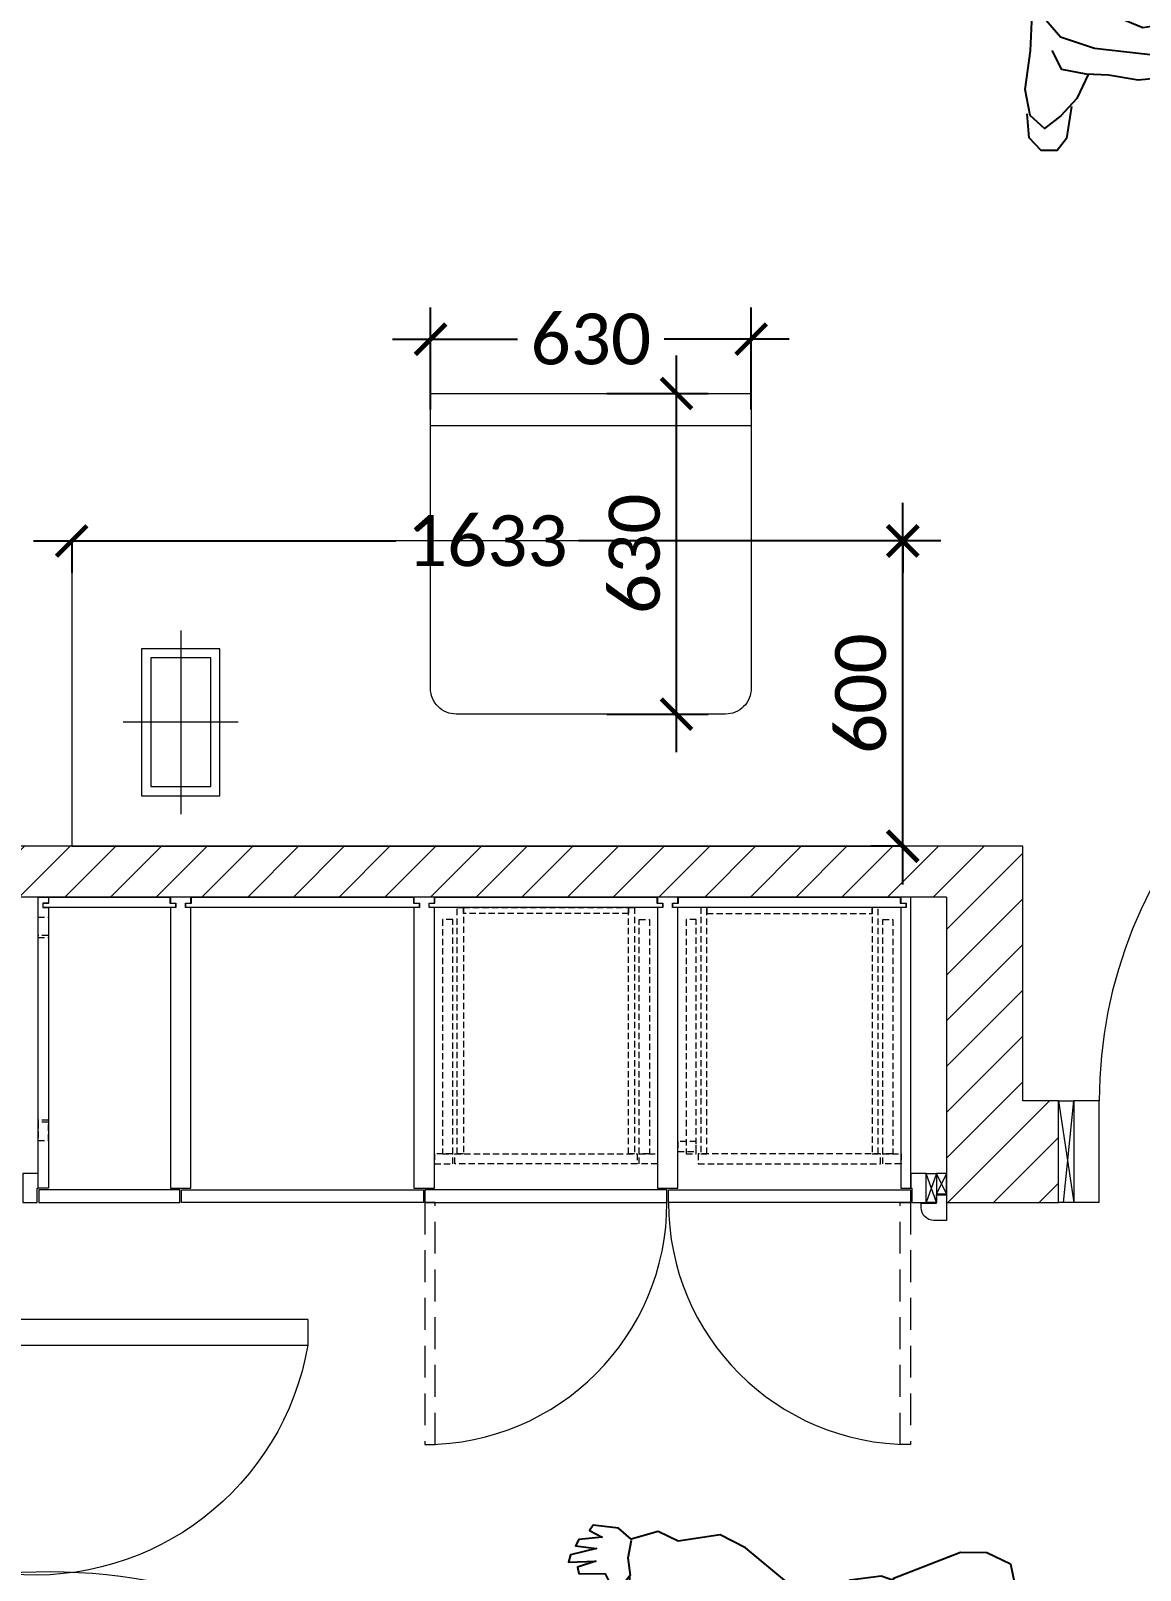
# Model space of a CAD drawing. Header units: millimetres. Extents: x -18512 to 101824, y -95768 to 52898.
# Drawn here: x 12374 to 14554, y -56580 to -53555 of the extents above; entities that cross this region are included whole.
import ezdxf

# ---------------------------------------------------------------- set-up
doc = ezdxf.new("R2010")
doc.units = ezdxf.units.MM
doc.header["$LTSCALE"] = 25
doc.header["$PDMODE"] = 3
doc.linetypes.add('( Dashed )', pattern=[0.75, 0.5, -0.25])
doc.linetypes.add('DASHED', pattern=[0.75, 0.5, -0.25])
doc.layers.get('0').update_dxf_attribs({"color": 254, "lineweight": 0})
doc.layers.get('Defpoints').update_dxf_attribs({"lineweight": 0})
for name, color, linetype, lineweight in [('_FW_FUR_FIXED', 62, 'Continuous', 0), ('_FW_FUR_LOOSE', 132, 'Continuous', 0), ('A-DOOR', 31, 'Continuous', 18), ('Archi-frame', 253, 'Continuous', 9), ('I-WALL', 2, 'Continuous', 9)]:
    doc.layers.add(name, color=color, linetype=linetype, lineweight=lineweight)
doc.layers.add('AR WALL HATCH', color=8, linetype='Continuous')
doc.layers.add('WD-PEOPLE', color=8, linetype='Continuous')
doc.styles.add('FW_Calibri', font='calibri.ttf')
doc.dimstyles.new('1-50', dxfattribs={"dimscale": 50, "dimtxt": 2, "dimasz": 1.2, "dimexe": 1.25, "dimexo": 0.625, "dimtad": 1, "dimdec": 0, "dimtxsty": 'FW_Calibri', "dimblk": 'ARCHTICK', "dimcen": 2.5, "dimdle": 1.5, "dimadec": 0, "dimazin": 0, "dimtfac": 1, "dimtdec": 0, "dimtmove": 0, "dimatfit": 3, "dimfxl": 6, "dimfxlon": 1, "dimarcsym": 0})

# ---------------------------------------------------------------- blocks, each defined once
blk = doc.blocks.new('A$C777636C6')
for points in [[(0.2125, 0.6175), (0.2142, 0.6672), (0.2039, 0.6878), (0.1799, 0.693), (0.1577, 0.6775), (0.1474, 0.6415)], [(0.3599, 0.3036), (0.4062, 0.3122), (0.4524, 0.3431), (0.5159, 0.3945), (0.5433, 0.4288), (0.5467, 0.494), (0.5673, 0.5214), (0.5638, 0.5643), (0.5844, 0.5798), (0.5964, 0.6175), (0.5896, 0.6244), (0.5758, 0.6072), (0.5793, 0.6432), (0.5707, 0.6501), (0.5604, 0.6192), (0.5587, 0.6604), (0.5484, 0.6655), (0.5416, 0.6244), (0.5381, 0.6535), (0.5279, 0.6535), (0.5193, 0.6141), (0.5073, 0.6106), (0.4953, 0.6244), (0.485, 0.6209), (0.4884, 0.6021), (0.509, 0.578), (0.485, 0.5832), (0.4679, 0.5712), (0.4524, 0.5437), (0.4336, 0.5232), (0.389, 0.5146), (0.3291, 0.5146), (0.2297, 0.5232), (0.1748, 0.5163), (0.1097, 0.4648), (0.048, 0.3894), (0.0514, 0.4031), (0.0137, 0.3911), (0, 0.3413), (0.0171, 0.2642), (0.0308, 0.2041), (0.0137, 0.1578), (0.0051, 0.1149), (0.0171, 0.1046), (0.0223, 0.1269), (0.0257, 0.0909), (0.0377, 0.0875), (0.0394, 0.0995), (0.0428, 0.0738), (0.0566, 0.0703), (0.0617, 0.0926), (0.0668, 0.0686), (0.0771, 0.0686), (0.0857, 0.1441), (0.096, 0.1338), (0.1131, 0.1132), (0.1251, 0.1218), (0.1097, 0.1647), (0.0805, 0.1938), (0.0823, 0.2127), (0.0908, 0.271), (0.1388, 0.271), (0.1988, 0.2607), (0.2683, 0.2547)], [(0.2279, 0.5643), (0.2177, 0.6038), (0.1988, 0.6347), (0.1782, 0.6587), (0.1525, 0.6432), (0.1371, 0.6055), (0.1337, 0.5455), (0.1234, 0.4786)], [(0.509, 0.5763), (0.5364, 0.5746), (0.5621, 0.5643)], [(0.3736, 0.518), (0.3513, 0.5437), (0.3051, 0.5575), (0.2588, 0.5592), (0.2245, 0.5643), (0.1868, 0.5643), (0.1662, 0.5386)], [(0.36, 0.3268), (0.3445, 0.3053), (0.3291, 0.3036), (0.3205, 0.3122), (0.3188, 0.3322), (0.3153, 0.3036), (0.3068, 0.2847), (0.2913, 0.2796), (0.2725, 0.2847), (0.2451, 0.2933), (0.2211, 0.3036), (0.2108, 0.3225)], [(0.0925, 0.271), (0.0634, 0.2779), (0.0411, 0.3139)], [(0.3018, 0.2471), (0.3085, 0.2453), (0.3256, 0.2075), (0.3445, 0.1647), (0.365, 0.1424), (0.3805, 0.1286), (0.401, 0.1372), (0.413, 0.1664), (0.4319, 0.199), (0.4353, 0.247), (0.4302, 0.2624), (0.4319, 0.2779), (0.4387, 0.331)], [(0.0291, 0.2093), (0.0463, 0.1955), (0.0754, 0.1938)], [(0.425, 0.1818), (0.4439, 0.072), (0.4353, 0.0326), (0.4113, 0), (0.3805, 0), (0.365, 0.0292), (0.3599, 0.0635), (0.3616, 0.1012), (0.3548, 0.1458)]]:
    blk.add_lwpolyline(points)
blk.add_lwpolyline([(0.2879, 0.2412), (0.297, 0.2498), (0.3021, 0.2659), (0.3399, 0.2819), (0.3616, 0.3225), (0.3702, 0.3671), (0.3702, 0.4082), (0.3472, 0.4592), (0.2964, 0.4775), (0.2343, 0.4654), (0.212, 0.4328), (0.2039, 0.3739), (0.2108, 0.3087), (0.2285, 0.2756), (0.2576, 0.2688), (0.2684, 0.2648), (0.2765, 0.2476)], close=True)
blk = doc.blocks.new('B  Naga_Double Flush 330 - NAGA- ENtrance Door _WD01_-8680316-GROUND FLOOR PLAN')
at = {"layer": 'A-DOOR', "lineweight": 18}
for p, q in [((-1054, 1370), (-1003, 1370)), ((-1054, 170), (-1054, 1370)), ((-1003, 170), (-1003, 1370)), ((546, 770), (496, 770)), ((496, 170), (496, 770)), ((546, 770), (546, 170)), ((-1104, 170), (-1054, 170)), ((-1054, 170), (-1104, 170)), ((-1054, 170), (-1003, 170)), ((546, 170), (596, 170)), ((546, 170), (596, 170)), ((-1054, -170), (-1104, -170)), ((-1104, -170), (-1054, -170)), ((596, -170), (546, -170)), ((596, -170), (546, -170))]:
    blk.add_line(p, q, dxfattribs=at)
at = {"layer": 'A-DOOR'}
for p, q in [((-1054, 170), (-1054, -170)), ((546, -170), (546, 170))]:
    blk.add_line(p, q, dxfattribs=at)
for centre, radius, start, end in [((-1059.8, 260.1), 1110.7, 355.8668, 87.0699), ((589.1, 232.9), 545.2, 99.8293, 185.0145)]:
    blk.add_arc(centre, radius, start, end, dxfattribs=at)
blk = doc.blocks.new('E  Naga_Single-Panel2 - NAGA-Bedroom Door _WD05_-8650197-GROUND FLOOR PLAN')
at = {"layer": 'A-DOOR', "lineweight": 18}
for p, q in [((450, 1000.2), (399, 1000.2)), ((399, 1000.2), (399, 100)), ((450, 100), (450, 1000.2)), ((-450, 100), (-500, 100)), ((-450, -100), (-450, 100)), ((399, 100), (450, 100)), ((450, -100), (450, 100)), ((450, 100), (500, 100)), ((450, 100), (450, -100)), ((-450, -100), (-500, -100)), ((500, -100), (450, -100))]:
    blk.add_line(p, q, dxfattribs=at)
at = {"layer": 'A-DOOR'}
blk.add_arc((450, 100), 900, 93.2485, 180, dxfattribs=at)
blk = doc.blocks.new('_ArchTick')
at = {"color": 0, "linetype": 'ByBlock', "const_width": 0.15}
blk.add_lwpolyline([(-0.5, -0.5), (0.5, 0.5)], dxfattribs=at)
blk = doc.blocks.new('*D417')
at = {"layer": 'Defpoints', "color": 0, "transparency": 16777216}
for p in [(14087.1, -54557.4), (14087.1, -54557.4), (14087.1, -55157.4)]:
    blk.add_point(p, dxfattribs=at)
at = {"layer": 'I-WALL', "color": 0, "lineweight": -2, "transparency": 16777216}
for p, q in [((14087.1, -55232.4), (14087.1, -54482.4)), ((14087.1, -54557.4), (14024.6, -54557.4)), ((14087.1, -55157.4), (14024.6, -55157.4))]:
    blk.add_line(p, q, dxfattribs=at)
at = {"layer": 'I-WALL', "color": 0, "lineweight": -2, "transparency": 16777216, "xscale": 59.99999999999995, "yscale": 59.99999999999995, "zscale": 59.99999999999995}
for p, rotation in [((14087.1, -54557.4), 90), ((14087.1, -55157.4), 270)]:
    blk.add_blockref('_ArchTick', p, dxfattribs=dict(at, rotation=rotation))
at = {"layer": 'I-WALL', "color": 0, "transparency": 16777216, "insert": (14004.6, -54857.4), "char_height": 100, "attachment_point": 5, "rotation": 90, "style": 'FW_Calibri'}
blk.add_mtext('600', dxfattribs=at)
blk = doc.blocks.new('*D418')
at = {"layer": 'Defpoints', "color": 0, "transparency": 16777216}
for p in [(12454.1, -54557.4), (14087.1, -54557.4), (14087.1, -54557.4)]:
    blk.add_point(p, dxfattribs=at)
at = {"layer": 'I-WALL', "color": 0, "lineweight": -2, "transparency": 16777216}
for p, q in [((12379.1, -54557.4), (13091.1, -54557.4)), ((12454.1, -54557.4), (12454.1, -54619.9)), ((14162.1, -54557.4), (13450.1, -54557.4)), ((14087.1, -54557.4), (14087.1, -54619.9))]:
    blk.add_line(p, q, dxfattribs=at)
at = {"layer": 'I-WALL', "color": 0, "lineweight": -2, "transparency": 16777216, "xscale": 59.99999999999995, "yscale": 59.99999999999995, "zscale": 59.99999999999995, "rotation": 180}
blk.add_blockref('_ArchTick', (12454.1, -54557.4), dxfattribs=at)
at = {"layer": 'I-WALL', "color": 0, "lineweight": -2, "transparency": 16777216, "xscale": 59.99999999999995, "yscale": 59.99999999999995, "zscale": 59.99999999999995}
blk.add_blockref('_ArchTick', (14087.1, -54557.4), dxfattribs=at)
at = {"layer": 'I-WALL', "color": 0, "transparency": 16777216, "insert": (13270.6, -54557.4), "char_height": 100, "attachment_point": 5, "style": 'FW_Calibri'}
blk.add_mtext('1633', dxfattribs=at)
blk = doc.blocks.new('*D419')
at = {"layer": 'Defpoints', "color": 0, "transparency": 16777216}
for p in [(13474.1, -54267.6), (13642.4, -54267.6), (13474.1, -54897.6)]:
    blk.add_point(p, dxfattribs=at)
at = {"layer": 'I-WALL', "color": 0, "lineweight": -2, "transparency": 16777216}
for p, q in [((13642.4, -54972.6), (13642.4, -54192.6)), ((13505.4, -54267.6), (13704.9, -54267.6)), ((13505.4, -54897.6), (13704.9, -54897.6))]:
    blk.add_line(p, q, dxfattribs=at)
at = {"layer": 'I-WALL', "color": 0, "lineweight": -2, "transparency": 16777216, "xscale": 59.99999999999995, "yscale": 59.99999999999995, "zscale": 59.99999999999995}
for p, rotation in [((13642.4, -54267.6), 90), ((13642.4, -54897.6), 270)]:
    blk.add_blockref('_ArchTick', p, dxfattribs=dict(at, rotation=rotation))
at = {"layer": 'I-WALL', "color": 0, "transparency": 16777216, "insert": (13560, -54582.6), "char_height": 100, "attachment_point": 5, "rotation": 90, "style": 'FW_Calibri'}
blk.add_mtext('630', dxfattribs=at)
blk = doc.blocks.new('*D420')
at = {"layer": 'Defpoints', "color": 0, "transparency": 16777216}
for p in [(13789.1, -54161), (13159.1, -54330.6), (13789.1, -54330.6)]:
    blk.add_point(p, dxfattribs=at)
at = {"layer": 'I-WALL', "color": 0, "lineweight": -2, "transparency": 16777216}
for p, q in [((13159.1, -54299.3), (13159.1, -54098.5)), ((13789.1, -54299.3), (13789.1, -54098.5)), ((13084.1, -54161), (13329.9, -54161)), ((13864.1, -54161), (13618.3, -54161))]:
    blk.add_line(p, q, dxfattribs=at)
at = {"layer": 'I-WALL', "color": 0, "lineweight": -2, "transparency": 16777216, "xscale": 59.99999999999995, "yscale": 59.99999999999995, "zscale": 59.99999999999995, "rotation": 180}
blk.add_blockref('_ArchTick', (13159.1, -54161), dxfattribs=at)
at = {"layer": 'I-WALL', "color": 0, "lineweight": -2, "transparency": 16777216, "xscale": 59.99999999999995, "yscale": 59.99999999999995, "zscale": 59.99999999999995}
blk.add_blockref('_ArchTick', (13789.1, -54161), dxfattribs=at)
at = {"layer": 'I-WALL', "color": 0, "transparency": 16777216, "insert": (13474.1, -54161), "char_height": 100, "attachment_point": 5, "style": 'FW_Calibri'}
blk.add_mtext('630', dxfattribs=at)

msp = doc.modelspace()

# ---------------------------------------------------------------- hatches: boundary and pattern name
at = {"layer": 'AR WALL HATCH', "lineweight": 5, "ltscale": 25}
h = msp.add_hatch(dxfattribs=at)
h.set_pattern_fill('ANSI31', color=256, scale=20, style=0)
h.set_pattern_definition([(45, (-5e-12, -25850), (-44.90128, 44.90128), [])])
h.paths.add_polyline_path([(12218.1, -55157.4), (12218.1, -55657.4), (12318.1, -55657.4), (12318.1, -55257.4), (14173.1, -55257.4), (14173.1, -55857.4), (14393.1, -55857.4), (14393.1, -55657.4), (14323.1, -55657.4), (14323.1, -55157.4)])

# ---------------------------------------------------------------- linework, layer by layer
for centre, start, end in [((13148.1, -55857.4), 270, 0), ((14102.1, -55857.4), 180, 270)]:
    msp.add_arc(centre, 475.5, start, end)
at = {"layer": '_FW_FUR_FIXED'}
for p, q in [((14153.1, -55800.4), (14133.1, -55857.4)), ((14153.1, -55857.4), (14133.1, -55800.4)), ((14173.1, -55800.4), (14153.1, -55840.4)), ((14173.1, -55840.4), (14153.1, -55800.4))]:
    msp.add_line(p, q, dxfattribs=at)
for points in [[(12388.1, -55257.4), (12408.1, -55257.4), (12408.1, -55269.1), (12397.6, -55269.1), (12397.6, -55277.6), (12408.1, -55277.6), (12408.1, -55829.4), (12388.1, -55829.4)], [(12658.1, -55277.4), (12398.1, -55277.4), (12398.1, -55269.4), (12409.1, -55269.4), (12409.1, -55257.4), (12647.1, -55257.4), (12647.1, -55269.4), (12658.1, -55269.4)], [(12688.1, -55257.4), (12648.1, -55257.4), (12648.1, -55269.1), (12658.6, -55269.1), (12658.6, -55277.6), (12648.1, -55277.6), (12648.1, -55829.4), (12688.1, -55829.4), (12688.1, -55277.6), (12677.6, -55277.6), (12677.6, -55269.1), (12688.1, -55269.1)], [(13136.6, -55277.4), (12678.1, -55277.4), (12678.1, -55269.4), (12689.1, -55269.4), (12689.1, -55257.4), (13125.6, -55257.4), (13125.6, -55269.4), (13136.6, -55269.4)], [(13166.6, -55257.4), (13126.6, -55257.4), (13126.6, -55269.1), (13137.1, -55269.1), (13137.1, -55277.6), (13126.6, -55277.6), (13126.6, -55829.4), (13166.6, -55829.4), (13166.6, -55277.6), (13156.1, -55277.6), (13156.1, -55269.1), (13166.6, -55269.1)], [(13615.1, -55277.4), (13156.6, -55277.4), (13156.6, -55269.4), (13167.6, -55269.4), (13167.6, -55257.4), (13604.1, -55257.4), (13604.1, -55269.4), (13615.1, -55269.4)], [(13645.1, -55257.4), (13605.1, -55257.4), (13605.1, -55269.1), (13615.6, -55269.1), (13615.6, -55277.6), (13605.1, -55277.6), (13605.1, -55829.4), (13645.1, -55829.4), (13645.1, -55277.6), (13634.6, -55277.6), (13634.6, -55269.1), (13645.1, -55269.1)], [(14093.1, -55277.4), (13635.1, -55277.4), (13635.1, -55269.4), (13646.1, -55269.4), (13646.1, -55257.4), (14082.1, -55257.4), (14082.1, -55269.4), (14093.1, -55269.4)], [(14103.1, -55257.4), (14083.1, -55257.4), (14083.1, -55269.1), (14093.6, -55269.1), (14093.6, -55277.6), (14083.1, -55277.6), (14083.1, -55829.4), (14103.1, -55829.4)], [(12388.1, -55800.4), (12358.1, -55800.4), (12358.1, -55857.4), (12386.1, -55857.4), (12386.1, -55829.4), (12388.1, -55829.4)], [(14105.1, -55829.4), (14105.1, -55857.4), (14133.1, -55857.4), (14133.1, -55800.4), (14105.1, -55800.4), (14103.1, -55800.4), (14103.1, -55829.4)], [(14153.1, -55857.4), (14133.1, -55857.4), (14133.1, -55800.4), (14153.1, -55800.4)], [(14173.1, -55840.4), (14173.1, -55800.4), (14153.1, -55800.4), (14153.1, -55840.4), (14173.1, -55840.4)], [(12389.1, -55857.4), (12666.6, -55857.4), (12666.6, -55832.4), (12389.1, -55832.4)], [(13145.1, -55857.4), (12669.6, -55857.4), (12669.6, -55832.4), (13145.1, -55832.4)], [(13148.1, -55857.4), (13623.6, -55857.4), (13623.6, -55832.4), (13148.1, -55832.4)], [(13148.1, -55857.4), (13623.6, -55857.4), (13623.6, -55832.4), (13148.1, -55832.4)], [(14102.1, -55857.4), (13626.6, -55857.4), (13626.6, -55832.4), (14102.1, -55832.4)], [(14102.1, -55857.4), (13626.6, -55857.4), (13626.6, -55832.4), (14102.1, -55832.4)]]:
    msp.add_lwpolyline(points, close=True, dxfattribs=at)
at = {"layer": '_FW_FUR_FIXED', "color": 8, "linetype": '( Dashed )'}
for points in [[(12408.1, -55296.8), (12408.1, -55332.8), (12388.1, -55332.8), (12388.1, -55296.8)], [(13223.6, -55761.4), (13211.6, -55761.4), (13211.6, -55277.4), (13223.6, -55277.4)], [(13223.6, -55289.4), (13223.6, -55277.4), (13548.1, -55277.4), (13548.1, -55289.4)], [(13560.1, -55761.4), (13548.1, -55761.4), (13548.1, -55277.4), (13560.1, -55277.4)], [(13690.1, -55761.4), (13702.1, -55761.4), (13702.1, -55277.4), (13690.1, -55277.4)], [(14026.6, -55289.4), (14026.6, -55277.4), (13702.1, -55277.4), (13702.1, -55289.4)], [(14026.6, -55761.4), (14038.6, -55761.4), (14038.6, -55277.4), (14026.6, -55277.4)], [(13202.6, -55761.4), (13202.6, -55301.4), (13182.6, -55301.4), (13182.6, -55761.4)], [(13569.1, -55761.4), (13569.1, -55301.4), (13589.1, -55301.4), (13589.1, -55761.4)], [(13681.1, -55761.4), (13681.1, -55301.4), (13661.1, -55301.4), (13661.1, -55761.4)], [(14047.6, -55761.4), (14047.6, -55301.4), (14067.6, -55301.4), (14067.6, -55761.4)], [(12408.1, -55336.8), (12408.1, -55695.3), (12388.1, -55695.3), (12388.1, -55336.8)], [(12408.1, -55735.3), (12408.1, -55699.3), (12388.1, -55699.3), (12388.1, -55735.3)], [(13645.1, -55757.4), (13681.1, -55757.4), (13681.1, -55737.4), (13645.1, -55737.4)], [(13166.6, -55781.4), (13202.6, -55781.4), (13202.6, -55761.4), (13166.6, -55761.4)], [(13565.1, -55781.4), (13206.6, -55781.4), (13206.6, -55761.4), (13565.1, -55761.4)], [(13605.1, -55781.4), (13569.1, -55781.4), (13569.1, -55761.4), (13605.1, -55761.4)], [(13685.1, -55781.4), (14043.6, -55781.4), (14043.6, -55761.4), (13685.1, -55761.4)], [(14083.6, -55781.4), (14047.6, -55781.4), (14047.6, -55761.4), (14083.6, -55761.4)]]:
    msp.add_lwpolyline(points, close=True, dxfattribs=at)
at = {"layer": '_FW_FUR_FIXED', "color": 9, "linetype": 'DASHED', "ltscale": 5}
for points in [[(13168.1, -56332.8), (13168.1, -55857.4), (13148.1, -55857.4), (13148.1, -56332.8)], [(14082.1, -56332.8), (14082.1, -55857.4), (14102.1, -55857.4), (14102.1, -56332.8)]]:
    msp.add_lwpolyline(points, close=True, dxfattribs=at)
at = {"layer": '_FW_FUR_FIXED'}
msp.add_lwpolyline([(14153.1, -55842.4), (14173.1, -55842.4), (14173.1, -55892.4), (14148.1, -55892.4, -0.414214), (14123.1, -55867.4), (14123.1, -55858.4), (14153.1, -55858.4)], format="xyb", close=True, dxfattribs=at)
at = {"layer": '_FW_FUR_LOOSE'}
for p, q in [((13159.1, -54330.6), (13789.1, -54330.6)), ((12668.3, -54733.2), (12668.3, -55093.9)), ((12781.2, -54913.6), (12555.4, -54913.6))]:
    msp.add_line(p, q, dxfattribs=at)
msp.add_lwpolyline([(13159.1, -54267.6), (13789.1, -54267.6), (13789.1, -54847.2, -0.414214), (13738.7, -54897.6), (13209.5, -54897.6, -0.414214), (13159.1, -54847.2)], format="xyb", close=True, dxfattribs=at)
for points in [[(14087.1, -54557.4), (12454.1, -54557.4), (12454.1, -55157.4), (14087.1, -55157.4)], [(12745.2, -55057.9), (12745.2, -54769.2), (12591.4, -54769.2), (12591.4, -55057.9)], [(12727.2, -55039.9), (12727.2, -54787.2), (12609.4, -54787.2), (12609.4, -55039.9)]]:
    msp.add_lwpolyline(points, close=True, dxfattribs=at)
at = {"layer": 'Archi-frame', "color": 252}
msp.add_lwpolyline([(14393.1, -55857.4), (14393.1, -55657.4), (14423.1, -55657.4), (14423.1, -55857.4)], close=True, dxfattribs=at)
for points in [[(14393.1, -55657.4), (14423.1, -55857.4)], [(14403.1, -55857.4), (14423.1, -55657.4)]]:
    msp.add_lwpolyline(points, dxfattribs=at)
at = {"layer": 'I-WALL'}
for p, q in [((14323.1, -55157.4), (12218.1, -55157.4)), ((14323.1, -55657.4), (14323.1, -55157.4)), ((14173.1, -55257.4), (12318.1, -55257.4)), ((14173.1, -55257.4), (14173.1, -55857.4)), ((14393.1, -55657.4), (14323.1, -55657.4)), ((14393.1, -55857.4), (14393.1, -55657.4)), ((14173.1, -55857.4), (14393.1, -55857.4))]:
    msp.add_line(p, q, dxfattribs=at)

# ---------------------------------------------------------------- block references
at = {"layer": 'A-DOOR'}
msp.add_blockref('E  Naga_Single-Panel2 - NAGA-Bedroom Door _WD05_-8650197-GROUND FLOOR PLAN', (14923.1, -55757.4), dxfattribs=at)
at = {"layer": 'A-DOOR', "xscale": -1, "rotation": 270}
msp.add_blockref('B  Naga_Double Flush 330 - NAGA- ENtrance Door _WD01_-8680316-GROUND FLOOR PLAN', (12148.1, -56633.4), dxfattribs=at)
at = {"layer": 'WD-PEOPLE', "yscale": 1278.142310049473, "zscale": 1278.142310049473}
for p, xscale, rotation in [((14306.1, -52876.8), -1278.142310049473, 168.773356987322), ((14403.1, -57082.3), 1278.142310049473, 101.4284206249975)]:
    msp.add_blockref('A$C777636C6', p, dxfattribs=dict(at, xscale=xscale, rotation=rotation))

# ---------------------------------------------------------------- dimensions: what is measured, and where the dimension line sits
at = {"layer": 'I-WALL', "color": 1, "true_color": 0xf40b0b}
for base, p1, p2, picture, middle in [((13789.1, -54161), (13159.1, -54330.6), (13789.1, -54330.6), '*D420', (13474.1, -54161)), ((14087.1, -54557.4), (12454.1, -54557.4), (14087.1, -54557.4), '*D418', (13270.6, -54557.4))]:
    dim = msp.add_linear_dim(base=base, p1=p1, p2=p2, angle=180, dimstyle='1-50', dxfattribs=at)
    dim.commit()
    dim.dimension.update_dxf_attribs({"geometry": picture, "text_midpoint": middle, "text_rotation": 270})
for base, p1, p2, picture, middle in [((13642.4, -54267.6), (13474.1, -54897.6), (13474.1, -54267.6), '*D419', (13560, -54582.6)), ((14087.1, -54557.4), (14087.1, -55157.4), (14087.1, -54557.4), '*D417', (14004.6, -54857.4))]:
    dim = msp.add_linear_dim(base=base, p1=p1, p2=p2, angle=90, dimstyle='1-50', dxfattribs=at)
    dim.commit()
    dim.dimension.update_dxf_attribs({"geometry": picture, "text_midpoint": middle})

doc.saveas('drawing.dxf')
